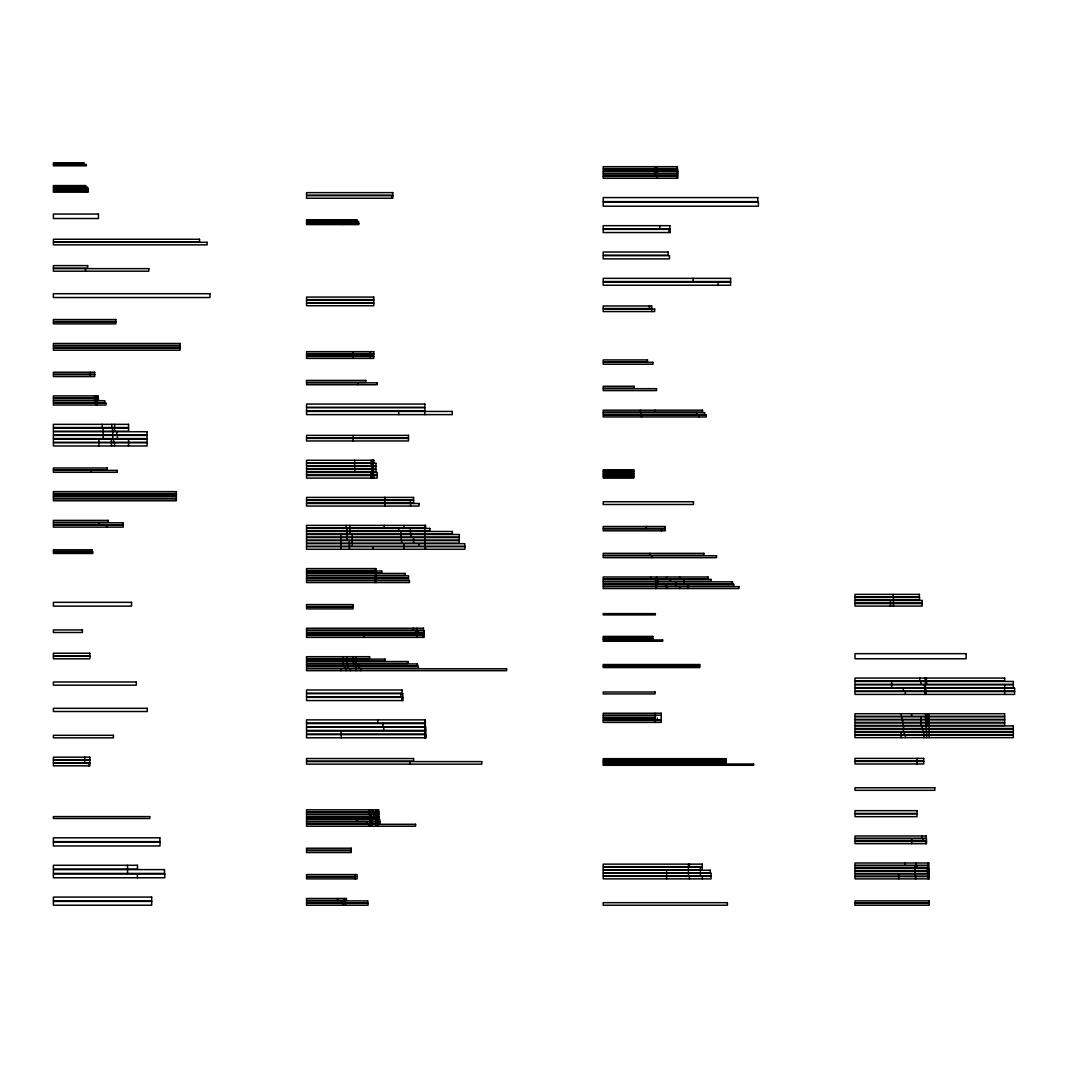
<?xml version="1.0" encoding="UTF-8"?>
<svg xmlns="http://www.w3.org/2000/svg" width="1068" height="1068" viewBox="0 0 1068 1068"><rect width="100%" height="100%" fill="white"/><g stroke="black" fill="none" stroke-linecap="round" stroke-linejoin="round"><path stroke-width="1.5" d="M350.518 221.023L357.032 221.023L357.032 219.741L306.543 219.741L306.543 221.023L350.157 221.023L350.157 219.741M95.105 400.206L98.443 400.206L98.443 398.284L53.4 398.284L53.4 400.206L94.585 400.206L94.585 398.284M96.534 402.609L104.824 402.609L104.824 400.7L53.4 400.7L53.4 402.609L95.279 402.609L95.279 400.7M372.679 471.989L375.976 471.989L375.976 469.439L306.543 469.439L306.543 471.989L371.998 471.989L371.998 469.439M373.893 472.483L377.178 472.483L377.178 475.033L373.893 475.033M373.893 475.54L377.178 475.54L377.178 478.09L306.543 478.09L306.543 475.54L372.558 475.54L372.558 478.09M347.34 534.521L459.267 534.521L459.267 537.071L347.34 537.071M347.34 537.578L459.267 537.578L459.267 540.128L347.34 540.128M352.667 543.679L464.847 543.679L464.847 546.229L306.543 546.229L306.543 543.679L352.24 543.679L352.24 546.229M375.629 577.748L408.537 577.748L408.537 575.826L306.543 575.826L306.543 577.748L374.734 577.748L374.734 575.826M375.629 578.242L408.537 578.242L408.537 580.151L306.543 580.151L306.543 578.242L374.734 578.242L374.734 580.151M926.65 684.308L1013.305 684.308L1013.305 681.451L855.001 681.451L855.001 684.308L925.395 684.308L925.395 681.451M924.848 687.685L1004.668 687.685L1004.668 684.815M1004.975 687.685L1013.305 687.685L1013.305 684.815L855.001 684.815L855.001 687.685L924.501 687.685L924.501 684.815M901.579 716.281L925.475 716.281L925.475 713.731M925.903 716.281L1004.681 716.281L1004.681 713.731L855.001 713.731L855.001 716.281L901.232 716.281L901.232 713.731M925.903 716.788L1004.681 716.788L1004.681 719.338L925.903 719.338M378.139 723.063L424.757 723.063L424.757 719.872M370.503 816.553L376.163 816.553L376.163 814.63M370.756 817.047L376.323 817.047L376.323 818.956M370.756 818.956L375.696 818.956L375.696 817.047M916.571 867.95L928.225 867.95L928.225 865.721M1004.668 688.179L1004.668 691.049M1004.668 691.557L1004.668 694.414M929.2 713.731L929.2 716.281M929.2 716.788L929.2 719.338M929.2 719.832L929.2 722.382M929.2 722.889L929.2 725.439M929.2 725.933L929.2 728.483M929.187 728.99L929.2 731.54M929.2 732.034L929.2 734.584M929.2 735.091L929.2 737.641M929.187 868.458L929.187 870.687L855.001 870.687L855.001 868.458L928.225 868.458L928.225 870.687M929.187 873.424L929.187 871.194L855.001 871.194L855.001 873.424L927.398 873.424L927.398 871.194M929.2 873.918L929.2 876.147L855.001 876.147L855.001 873.918L928.092 873.918L928.092 876.147M928.8 867.95L928.8 865.721L855.001 865.721L855.001 867.95L914.809 867.95L914.809 865.721M928.8 873.918L928.8 876.147M928.8 876.654L928.8 878.884M928.225 862.997L928.225 865.227M928.225 871.194L928.225 873.424M928.092 719.832L928.092 722.382M928.172 722.889L928.172 725.439M928.172 876.654L928.172 878.884M927.331 713.731L927.331 716.281M927.398 716.788L927.398 719.338M927.331 868.458L927.331 870.687M926.543 681.451L926.543 684.308M926.583 732.034L926.583 734.584M926.624 735.091L926.624 737.641M926.383 678.073L926.383 680.943M926.29 725.933L926.29 728.483M926.29 728.99L926.29 731.54M925.969 719.832L925.969 722.382M925.969 722.889L925.969 725.439M926.116 841.45L926.116 843.68M925.863 688.179L925.863 691.049M925.876 691.557L925.876 694.414M925.395 684.815L925.395 687.685M925.075 678.073L925.075 680.943M924.808 688.179L924.808 691.049M924.808 691.557L924.808 694.414M923.9 735.091L923.9 737.641M923.646 732.034L923.646 734.584M923.179 728.99L923.179 731.54M922.792 838.714L922.792 840.943M922.218 725.933L922.218 728.483M922.098 835.977L922.098 838.206M920.83 681.451L920.83 684.308M920.83 716.788L920.83 719.338M920.843 719.832L920.843 722.382M920.843 722.889L920.843 725.439M919.788 678.073L919.788 680.943M917.025 758.387L917.025 760.937M917.025 761.431L917.025 763.98M917.052 865.721L917.052 867.95M916.264 862.997L916.264 865.227M915.61 876.654L915.61 878.884M915.343 873.918L915.343 876.147M915.089 871.194L915.089 873.424M914.875 868.458L914.875 870.687M911.565 713.731L911.565 716.281M911.671 838.714L911.671 840.943M911.671 841.45L911.671 843.68M905.384 691.557L905.384 694.414M905.384 735.091L905.384 737.641M904.93 862.997L904.93 865.227M904.342 732.034L904.342 734.584M903.314 688.179L903.314 691.049M903.448 725.933L903.448 728.483M903.448 728.99L903.448 731.54M903.101 722.889L903.101 725.439M902.567 719.832L902.567 722.382M901.806 716.788L901.806 719.338M901.112 732.034L901.112 734.584M901.112 735.091L901.112 737.641M898.669 873.918L898.669 876.147M898.669 876.654L898.669 878.884M893.449 597.426L893.449 599.976M893.449 600.47L893.449 603.019M893.462 603.527L893.462 606.077M893.115 594.369L893.115 596.919M891.66 681.451L891.66 684.308M891.66 684.815L891.66 687.685M890.392 600.47L890.392 603.019M890.458 603.527L890.458 606.077M726.187 764.007L726.187 765.289M718.123 282.045L718.123 285.223M702.29 876.334L702.29 878.884M700.381 867.176L700.381 869.726M700.381 870.233L700.381 872.783M700.381 873.277L700.381 875.827M700.061 760.456L700.061 761.738M699.073 415.025L699.073 416.934M696.883 412.608L696.883 414.517M693.185 278.347L693.185 281.538M689.394 864.132L689.394 866.682M689.394 876.334L689.394 878.884M688.433 864.132L688.433 866.682M688.433 867.176L688.433 869.726M688.433 870.233L688.433 872.783M688.433 873.277L688.433 875.827M687.725 584.236L687.725 586.145M687.725 586.639L687.725 588.548M683.774 579.403L683.774 581.312M683.774 581.82L683.774 583.729M679.622 576.987L679.622 578.896M679.622 586.639L679.622 588.548M677.739 169.104L677.739 171.013L603.206 171.013L603.206 169.104L677.179 169.104L677.179 171.013M677.739 175.846L677.739 173.937L603.206 173.937L603.206 175.846L677.179 175.846L677.179 173.937M677.739 176.34L677.739 178.263L603.206 178.263L603.206 176.34L677.179 176.34L677.179 178.263M677.406 168.611L677.406 166.688L603.206 166.688L603.206 168.611L677.179 168.611L677.179 166.688M677.406 171.521L677.406 173.43M677.406 173.937L677.406 175.846M677.406 176.34L677.406 178.263M675.964 584.236L675.964 586.145M675.644 581.82L675.644 583.729M670.437 579.403L670.437 581.312M670.424 758.68L670.424 759.962M669.035 229.353L669.035 232.544M666.606 576.987L666.606 578.896M666.606 586.639L666.606 588.548M666.606 870.233L666.606 872.783M666.606 873.277L666.606 875.827M666.606 876.334L666.606 878.884M666.285 584.236L666.285 586.145M661.386 528.914L661.386 530.823M661.226 715.653L661.226 717.562M661.226 718.07L661.226 719.979L603.206 719.979L603.206 718.07L655.018 718.07L655.018 719.979M659.904 764.007L659.904 765.289M659.77 225.668L659.77 228.859M657.915 579.403L657.915 581.312M657.915 581.82L657.915 583.729M657.407 718.07L657.407 719.979M656.713 166.688L656.713 168.611M656.713 169.104L656.713 171.013M656.713 171.521L656.713 173.43M656.713 176.34L656.713 178.263M656.526 576.987L656.526 578.896M655.845 579.403L655.845 581.312M655.845 581.82L655.845 583.729M655.845 584.236L655.845 586.145M655.845 586.639L655.845 588.548M655.765 762.232L655.765 763.513M655.472 715.653L655.472 717.562M655.205 410.192L655.205 412.101M655.018 713.237L655.018 715.146M655.018 720.473L655.018 722.395M654.964 166.688L654.964 168.611M654.964 169.104L654.964 171.013M654.964 171.521L654.964 173.43M654.964 173.937L654.964 175.846M652.788 639.465L652.788 638.183L603.206 638.183L603.206 639.465L652.628 639.465L652.628 638.183M652.788 639.959L652.788 641.241M652.134 555.76L652.134 557.67M651.707 309.012L651.707 311.562M650.586 576.987L650.586 578.896M649.958 553.344L649.958 555.253M649.397 305.969L649.397 308.518M648.53 760.456L648.53 761.738M646.3 526.497L646.3 528.42M641.441 415.025L641.441 416.934M641.107 412.608L641.107 414.517M640.226 410.192L640.226 412.101M637.93 758.68L637.93 759.962M637.93 762.232L637.93 763.513M637.93 764.007L637.93 765.289M425.825 730.432L425.825 727.241L306.543 727.241L306.543 730.432L424.85 730.432L424.85 727.241M425.838 730.939L425.838 734.116L306.543 734.116L306.543 730.939L424.85 730.939L424.85 734.116M425.478 546.723L425.478 549.272M425.344 723.063L425.344 719.872L306.543 719.872L306.543 723.063L377.725 723.063L377.725 719.872M425.384 723.557L425.384 726.747L306.543 726.747L306.543 723.557L424.85 723.557L424.85 726.747M425.184 543.679L425.184 546.229M425.144 734.624L425.144 737.801M424.904 537.578L424.904 540.128M425.091 540.622L425.091 543.171M424.944 719.872L424.944 723.063M424.971 723.557L424.971 726.747M424.984 727.241L424.984 730.432M424.997 730.939L424.997 734.116M424.85 411.434L424.85 414.624M424.85 525.376L424.85 527.912M424.85 528.42L424.85 530.97M424.85 531.477L424.85 534.027M424.85 534.521L424.85 537.071M424.85 546.723L424.85 549.272M424.85 734.624L424.85 737.801M424.156 634.966L424.156 633.057L306.543 633.057L306.543 634.966L423.128 634.966L423.128 633.057M424.156 635.473L424.156 637.382L306.543 637.382L306.543 635.473L423.128 635.473L423.128 637.382M419.07 543.679L419.07 546.229M417.802 630.641L417.802 632.55M417.027 628.224L417.027 630.133M416.84 635.473L416.84 637.382M416.627 633.057L416.627 634.966M416.32 630.641L416.32 632.55M413.57 537.578L413.57 540.128M413.61 540.622L413.61 543.171M413.316 628.224L413.316 630.133M411.087 534.521L411.087 537.071M410.539 503.509L410.539 506.058M410.539 531.477L410.539 534.027M410.312 500.451L410.312 503.001M410.312 528.42L410.312 530.97M409.765 761.604L409.765 764.154M403.824 525.376L403.824 527.912M403.744 543.679L403.744 546.229M403.744 546.723L403.744 549.272M401.808 697.364L401.808 700.555M401.648 540.622L401.648 543.171M401.261 537.578L401.261 540.128M401.047 534.521L401.047 537.071M400.901 693.679L400.901 696.87M400.82 531.477L400.82 534.027M398.724 411.434L398.724 414.624M398.724 528.42L398.724 530.97M392.009 195.684L392.009 198.234M384.947 497.408L384.947 499.957M384.894 503.509L384.894 506.058M384.76 497.408L384.76 499.957M384.76 500.451L384.76 503.001M384.186 525.376L384.186 527.912M383.746 727.241L383.746 730.432M382.971 723.557L382.971 726.747M379.861 819.463L379.861 821.372L306.543 821.372L306.543 819.463L375.696 819.463L375.696 821.372M379.207 817.047L379.207 818.956M378.993 816.553L378.993 814.63L306.543 814.63L306.543 816.553L369.635 816.553L369.635 814.63M378.099 821.879L378.099 823.788M378.099 824.282L378.099 826.205M377.752 812.227L377.752 814.136M377.752 814.63L377.752 816.553M377.765 817.047L377.765 818.956M377.872 819.463L377.872 821.372M377.071 809.811L377.071 811.72M377.071 824.282L377.071 826.205M376.644 821.879L376.644 823.788M376.443 819.463L376.443 821.372M375.989 571.006L375.989 572.915M375.989 573.423L375.989 575.332M375.989 575.826L375.989 577.748M375.989 578.242L375.989 580.151M375.989 580.658L375.989 582.567M376.11 809.811L376.11 811.72M376.11 812.227L376.11 814.136M376.083 821.879L376.083 823.788M376.083 824.282L376.083 826.205M374.734 568.59L374.734 570.499M374.734 580.658L374.734 582.567M373.747 475.54L373.747 478.09M373.787 814.63L373.787 816.553M373.68 812.227L373.68 814.136M373.319 466.382L373.319 468.932M373.346 469.439L373.346 471.989M373.373 472.483L373.373 475.033M373.173 460.281L373.173 462.831M373.186 463.338L373.186 465.888M373.092 469.439L373.092 471.989M373.106 472.483L373.106 475.033M373.106 475.54L373.106 478.09M372.839 466.382L372.839 468.932M372.839 546.723L372.839 549.272M372.852 809.811L372.852 811.72M372.639 463.338L372.639 465.888M372.558 460.281L372.558 462.831M372.318 475.033L372.318 472.483L306.543 472.483L306.543 475.033L370.863 475.033L370.863 472.483M371.971 466.382L371.971 468.932M372.051 821.879L372.051 823.788M372.145 824.282L372.145 826.205M371.891 819.463L371.891 821.372M371.357 817.047L371.357 818.956M371.183 460.281L371.183 462.831M371.183 463.338L371.183 465.888M371.183 814.63L371.183 816.553M370.863 475.54L370.863 478.09M370.996 812.227L370.996 814.136M370.503 809.811L370.503 811.72M370.462 824.282L370.462 826.205M370.182 821.879L370.182 823.788M369.942 351.666L369.942 353.575M369.942 354.082L369.942 355.991M369.942 356.498L369.942 358.407M370.129 819.463L370.129 821.372M369.381 809.811L369.381 811.72M369.488 812.227L369.488 814.136M369.154 824.282L369.154 826.205M366.858 821.879L366.858 823.788M363.787 635.473L363.787 637.382M360.717 668.768L360.717 670.677M359.342 666.352L359.342 668.261M358.608 663.936L358.608 665.845M357.78 382.838L357.78 384.747M357.339 819.463L357.339 821.372M357.113 876.468L357.113 874.558L306.543 874.558L306.543 876.468L355.19 876.468L355.19 874.558M357.113 876.975L357.113 878.884L306.543 878.884L306.543 876.975L355.19 876.975L355.19 878.884M356.111 656.7L356.111 658.609M356.111 659.103L356.111 661.025M356.111 661.519L356.111 663.428M355.951 666.352L355.951 668.261M356.004 668.768L356.004 670.677M354.696 460.281L354.696 462.831M354.696 463.338L354.696 465.888M354.736 466.382L354.736 468.932M354.736 469.439L354.736 471.989M354.669 663.936L354.669 665.845M354.509 223.292L354.509 224.574M353.909 221.517L353.909 222.798M353.508 659.103L353.508 661.025M353.508 661.519L353.508 663.428M353.228 351.666L353.228 353.575M353.228 354.082L353.228 355.991M353.228 356.498L353.228 358.407M353.161 435.37L353.161 437.92M353.161 438.414L353.161 440.964M353.161 656.7L353.161 658.609M352.24 534.521L352.24 537.071M352.24 537.578L352.24 540.128M352.24 540.622L352.24 543.171M350.397 668.768L350.397 670.677M349.93 525.376L349.93 527.912M349.93 528.42L349.93 530.97M349.93 531.477L349.93 534.027M349.41 540.622L349.41 543.171M349.41 543.679L349.41 546.229M349.41 546.723L349.41 549.272M347.634 663.936L347.634 665.845M347.634 666.352L347.634 668.261M347.1 661.519L347.1 663.428M346.993 528.42L346.993 530.97M346.993 531.477L346.993 534.027M346.993 656.7L346.993 658.609M346.993 659.103L346.993 661.025M346.125 525.376L346.125 527.912M346.125 668.768L346.125 670.677M345.471 903.314L345.471 905.223M345.244 900.898L345.244 902.807M344.604 666.352L344.604 668.261M344.363 898.482L344.363 900.391M342.855 656.7L342.855 658.609M342.855 659.103L342.855 661.025M342.855 661.519L342.855 663.428M342.855 663.936L342.855 665.845M342.694 903.314L342.694 905.223M342.534 900.898L342.534 902.807M341.76 221.517L341.76 222.798M341.76 223.292L341.76 224.574M341.266 734.624L341.266 737.801M340.986 730.939L340.986 734.116M340.785 534.521L340.785 537.071M340.785 537.578L340.785 540.128M340.785 540.622L340.785 543.171M340.785 543.679L340.785 546.229M340.785 546.723L340.785 549.272M340.785 668.768L340.785 670.677M337.541 898.482L337.541 900.391M137.398 873.931L137.398 877.762M128.547 439.095L128.547 442.286M128.56 442.779L128.56 445.97M127.533 865.28L127.533 869.112M127.546 869.606L127.546 873.437M117.4 435.41L117.4 438.588M116.799 431.726L116.799 434.903M114.596 424.343L114.596 427.534M114.596 428.028L114.596 431.218M114.596 442.779L114.596 445.97M113.635 439.095L113.635 442.286M112.767 431.726L112.767 434.903M112.767 435.41L112.767 438.588M112.54 428.028L112.54 431.218M111.793 424.343L111.793 427.534M111.459 442.779L111.459 445.97M111.379 439.095L111.379 442.286M106.626 525.216L106.626 527.125M103.182 431.726L103.182 434.903M103.182 435.41L103.182 438.588M103.142 428.028L103.142 431.218M102.274 424.343L102.274 427.534M99.244 522.799L99.244 524.708M98.87 439.095L98.87 442.286M98.87 442.779L98.87 445.97M97.281 403.117L97.281 405.026M96.641 398.284L96.641 400.206M96.681 400.7L96.681 402.609M96.387 395.881L96.387 397.79M96.387 403.117L96.387 405.026M94.585 395.881L94.585 397.79M91.901 551.876L91.901 553.464M91.261 470.401L91.261 472.31M90.273 374.641L90.273 376.563M90.206 372.238L90.206 374.147M89.004 763.273L89.004 765.823M85.667 187.341L85.667 188.622M85.627 189.116L85.667 190.398M85.627 190.892L85.667 192.173M85.507 268.642L85.507 271.192M84.786 757.172L84.786 759.722M84.786 760.216L84.786 762.766M84.252 187.341L84.252 188.622M83.825 162.777L53.4 162.777L53.4 164.045L83.825 164.045L83.825 162.777M86.374 164.552L53.4 164.552L53.4 165.82L86.374 165.82L86.374 164.552M677.739 171.521L603.206 171.521L603.206 173.43L677.739 173.43L677.739 171.521M85.667 185.565L53.4 185.565L53.4 186.833L85.627 186.833L85.627 185.565M87.576 187.341L53.4 187.341L53.4 188.622L87.576 188.622L87.576 187.341M88.217 189.116L53.4 189.116L53.4 190.398L88.217 190.398L88.217 189.116M88.217 190.892L53.4 190.892L53.4 192.173L88.217 192.173L88.217 190.892M392.81 192.627L306.543 192.627L306.543 195.177L392.81 195.177L392.81 192.627M392.81 195.684L306.543 195.684L306.543 198.234L392.81 198.234L392.81 195.684M757.799 197.58L603.206 197.58L603.206 201.638L757.799 201.638L757.799 197.58M758.413 202.146L603.206 202.146L603.206 206.204L758.413 206.204L758.413 202.146M98.443 214.054L53.4 214.054L53.4 218.513L98.443 218.513L98.443 214.054M358.474 221.517L306.543 221.517L306.543 222.798L358.474 222.798L358.474 221.517M358.821 223.292L306.543 223.292L306.543 224.574L358.821 224.574L358.821 223.292M669.823 225.668L603.206 225.668L603.206 228.859L669.823 228.859L669.823 225.668M670.303 229.353L603.206 229.353L603.206 232.544L670.303 232.544L670.303 229.353M199.516 239.245L53.4 239.245L53.4 241.795L199.516 241.795L199.516 239.245M207.125 242.302L53.4 242.302L53.4 244.852L207.125 244.852L207.125 242.302M668.114 252.008L603.206 252.008L603.206 255.199L668.114 255.199L668.114 252.008M669.476 255.693L603.206 255.693L603.206 258.883L669.476 258.883L669.476 255.693M87.643 265.598L53.4 265.598L53.4 268.148L87.643 268.148L87.643 265.598M148.786 268.642L53.4 268.642L53.4 271.192L148.786 271.192L148.786 268.642M730.605 278.347L603.206 278.347L603.206 281.538L730.605 281.538L730.605 278.347M730.605 282.045L603.206 282.045L603.206 285.223L730.605 285.223L730.605 282.045M209.955 293.713L53.4 293.713L53.4 297.531L209.955 297.531L209.955 293.713M373.76 297.078L306.543 297.078L306.543 299.627L373.76 299.627L373.76 297.078M373.76 300.121L306.543 300.121L306.543 302.671L373.76 302.671L373.76 300.121M373.76 303.178L306.543 303.178L306.543 305.728L373.76 305.728L373.76 303.178M651.707 305.969L603.206 305.969L603.206 308.518L651.707 308.518L651.707 305.969M654.657 309.012L603.206 309.012L603.206 311.562L654.657 311.562L654.657 309.012M115.811 319.546L53.4 319.546L53.4 321.468L115.811 321.468L115.811 319.546M115.811 321.962L53.4 321.962L53.4 323.871L115.811 323.871L115.811 321.962M180.051 343.482L53.4 343.482L53.4 345.391L180.051 345.391L180.051 343.482M180.051 345.885L53.4 345.885L53.4 347.808L180.051 347.808L180.051 345.885M180.051 348.301L53.4 348.301L53.4 350.211L180.051 350.211L180.051 348.301M373.76 351.666L306.543 351.666L306.543 353.575L373.76 353.575L373.76 351.666M373.76 354.082L306.543 354.082L306.543 355.991L373.76 355.991L373.76 354.082M373.76 356.498L306.543 356.498L306.543 358.407L373.76 358.407L373.76 356.498M647.488 359.929L603.206 359.929L603.206 361.838L647.488 361.838L647.488 359.929M652.948 362.332L603.206 362.332L603.206 364.255L652.948 364.255L652.948 362.332M94.692 372.238L53.4 372.238L53.4 374.147L94.692 374.147L94.692 372.238M94.692 374.641L53.4 374.641L53.4 376.563L94.692 376.563L94.692 374.641M365.777 380.422L306.543 380.422L306.543 382.331L365.777 382.331L365.777 380.422M377.204 382.838L306.543 382.838L306.543 384.747L377.204 384.747L377.204 382.838M634.112 386.269L603.206 386.269L603.206 388.178L634.112 388.178L634.112 386.269M656.526 388.685L603.206 388.685L603.206 390.594L656.526 390.594L656.526 388.685M97.962 395.881L53.4 395.881L53.4 397.79L97.962 397.79L97.962 395.881M105.972 403.117L53.4 403.117L53.4 405.026L105.972 405.026L105.972 403.117M424.85 404.064L306.543 404.064L306.543 407.255L424.85 407.255L424.85 404.064M424.85 407.749L306.543 407.749L306.543 410.94L424.85 410.94L424.85 407.749M702.504 410.192L603.206 410.192L603.206 412.101L702.504 412.101L702.504 410.192M452.258 411.434L306.543 411.434L306.543 414.624L452.258 414.624L452.258 411.434M704.613 412.608L603.206 412.608L603.206 414.517L704.613 414.517L704.613 412.608M706.282 415.025L603.206 415.025L603.206 416.934L706.282 416.934L706.282 415.025M128.56 424.343L53.4 424.343L53.4 427.534L128.56 427.534L128.56 424.343M128.574 428.028L53.4 428.028L53.4 431.218L128.574 431.218L128.574 428.028M147.064 431.726L53.4 431.726L53.4 434.903L147.064 434.903L147.064 431.726M147.064 435.41L53.4 435.41L53.4 438.588L147.064 438.588L147.064 435.41M408.497 435.37L306.543 435.37L306.543 437.92L408.497 437.92L408.497 435.37M408.497 438.414L306.543 438.414L306.543 440.964L408.497 440.964L408.497 438.414M147.064 439.095L53.4 439.095L53.4 442.286L147.064 442.286L147.064 439.095M147.064 442.779L53.4 442.779L53.4 445.97L147.064 445.97L147.064 442.779M373.84 460.281L306.543 460.281L306.543 462.831L373.84 462.831L373.84 460.281M375.976 463.338L306.543 463.338L306.543 465.888L375.976 465.888L375.976 463.338M375.976 466.382L306.543 466.382L306.543 468.932L375.976 468.932L375.976 466.382M107.227 467.984L53.4 467.984L53.4 469.893L107.227 469.893L107.227 467.984M633.791 469.773L603.206 469.773L603.206 471.041L633.791 471.041L633.791 469.773M117.24 470.401L53.4 470.401L53.4 472.31L117.24 472.31L117.24 470.401M633.791 471.549L603.206 471.549L603.206 472.817L633.791 472.817L633.791 471.549M633.791 473.324L603.206 473.324L603.206 474.592L633.791 474.592L633.791 473.324M633.791 475.1L603.206 475.1L603.206 476.368L633.791 476.368L633.791 475.1M633.791 476.875L603.206 476.875L603.206 478.144L633.791 478.144L633.791 476.875M176.38 491.627L53.4 491.627L53.4 493.536L176.38 493.536L176.38 491.627M176.38 494.043L53.4 494.043L53.4 495.952L176.38 495.952L176.38 494.043M176.38 496.46L53.4 496.46L53.4 498.369L176.38 498.369L176.38 496.46M413.57 497.408L306.543 497.408L306.543 499.957L413.57 499.957L413.57 497.408M176.38 498.863L53.4 498.863L53.4 500.785L176.38 500.785L176.38 498.863M413.61 500.451L306.543 500.451L306.543 503.001L413.61 503.001L413.61 500.451M693.452 501.733L603.206 501.733L603.206 504.483L693.452 504.483L693.452 501.733M419.07 503.509L306.543 503.509L306.543 506.058L419.07 506.058L419.07 503.509M108.228 520.383L53.4 520.383L53.4 522.292L108.228 522.292L108.228 520.383M123.207 522.799L53.4 522.799L53.4 524.708L123.207 524.708L123.207 522.799M123.207 525.216L53.4 525.216L53.4 527.125L123.207 527.125L123.207 525.216M425.558 525.376L306.543 525.376L306.543 527.912L425.558 527.912L425.558 525.376M665.217 526.497L603.206 526.497L603.206 528.42L665.217 528.42L665.217 526.497M429.923 528.42L306.543 528.42L306.543 530.97L429.923 530.97L429.923 528.42M665.217 528.914L603.206 528.914L603.206 530.823L665.217 530.823L665.217 528.914M452.258 531.477L306.543 531.477L306.543 534.027L452.258 534.027L452.258 531.477M347.1 534.521L306.543 534.521L306.543 537.071L347.1 537.071L347.1 534.521M347.1 537.578L306.543 537.578L306.543 540.128L347.1 540.128L347.1 537.578M459.28 540.622L306.543 540.622L306.543 543.171L459.28 543.171L459.28 540.622M464.914 546.723L306.543 546.723L306.543 549.272L464.914 549.272L464.914 546.723M91.901 549.78L53.4 549.78L53.4 551.368L91.901 551.368L91.901 549.78M92.756 551.876L53.4 551.876L53.4 553.464L92.756 553.464L92.756 551.876M703.932 553.344L603.206 553.344L603.206 555.253L703.932 555.253L703.932 553.344M716.521 555.76L603.206 555.76L603.206 557.67L716.521 557.67L716.521 555.76M375.989 568.59L306.543 568.59L306.543 570.499L375.989 570.499L375.989 568.59M381.73 571.006L306.543 571.006L306.543 572.915L381.73 572.915L381.73 571.006M405.159 573.423L306.543 573.423L306.543 575.332L405.159 575.332L405.159 573.423M708.031 576.987L603.206 576.987L603.206 578.896L708.031 578.896L708.031 576.987M711.048 579.403L603.206 579.403L603.206 581.312L711.048 581.312L711.048 579.403M409.418 580.658L306.543 580.658L306.543 582.567L409.418 582.567L409.418 580.658M732.448 581.82L603.206 581.82L603.206 583.729L732.448 583.729L732.448 581.82M733.729 584.236L603.206 584.236L603.206 586.145L733.729 586.145L733.729 584.236M738.936 586.639L603.206 586.639L603.206 588.548L738.936 588.548L738.936 586.639M919.374 594.369L855.001 594.369L855.001 596.919L919.374 596.919L919.374 594.369M919.535 597.426L855.001 597.426L855.001 599.976L919.535 599.976L919.535 597.426M922.138 600.47L855.001 600.47L855.001 603.019L922.138 603.019L922.138 600.47M131.538 602.325L53.4 602.325L53.4 606.143L131.538 606.143L131.538 602.325M922.138 603.527L855.001 603.527L855.001 606.077L922.138 606.077L922.138 603.527M353.027 604.581L306.543 604.581L306.543 606.49L353.027 606.49L353.027 604.581M353.027 606.998L306.543 606.998L306.543 608.907L353.027 608.907L353.027 606.998M655.365 613.619L603.206 613.619L603.206 614.901L655.365 614.901L655.365 613.619M423.449 628.224L306.543 628.224L306.543 630.133L423.449 630.133L423.449 628.224M82.41 629.933L53.4 629.933L53.4 632.483L82.41 632.483L82.41 629.933M424.156 630.641L306.543 630.641L306.543 632.55L424.156 632.55L424.156 630.641M652.788 636.408L603.206 636.408L603.206 637.689L652.788 637.689L652.788 636.408M662.654 639.959L603.206 639.959L603.206 641.241L662.654 641.241L662.654 639.959M89.845 653.229L53.4 653.229L53.4 655.779L89.845 655.779L89.845 653.229M966.153 653.656L855.001 653.656L855.001 658.756L966.153 658.756L966.153 653.656M89.899 656.286L53.4 656.286L53.4 658.822L89.899 658.822L89.899 656.286M369.595 656.7L306.543 656.7L306.543 658.609L369.595 658.609L369.595 656.7M385.067 659.103L306.543 659.103L306.543 661.025L385.067 661.025L385.067 659.103M408.069 661.519L306.543 661.519L306.543 663.428L408.069 663.428L408.069 661.519M417.414 663.936L306.543 663.936L306.543 665.845L417.414 665.845L417.414 663.936M699.7 664.523L603.206 664.523L603.206 665.805L699.7 665.805L699.7 664.523M418.362 666.352L306.543 666.352L306.543 668.261L418.362 668.261L418.362 666.352M699.7 666.298L603.206 666.298L603.206 667.58L699.7 667.58L699.7 666.298M506.619 668.768L306.543 668.768L306.543 670.677L506.619 670.677L506.619 668.768M1004.668 678.073L855.001 678.073L855.001 680.943L1004.668 680.943L1004.668 678.073M136.317 681.985L53.4 681.985L53.4 685.175L136.317 685.175L136.317 681.985M1014.6 688.179L855.001 688.179L855.001 691.049L1014.6 691.049L1014.6 688.179M402.022 689.995L306.543 689.995L306.543 693.172L402.022 693.172L402.022 689.995M1014.6 691.557L855.001 691.557L855.001 694.414L1014.6 694.414L1014.6 691.557M655.018 692.011L603.206 692.011L603.206 693.92L655.018 693.92L655.018 692.011M402.703 693.679L306.543 693.679L306.543 696.87L402.703 696.87L402.703 693.679M403.023 697.364L306.543 697.364L306.543 700.555L403.023 700.555L403.023 697.364M147.277 708.324L53.4 708.324L53.4 711.515L147.277 711.515L147.277 708.324M661.226 713.237L603.206 713.237L603.206 715.146L661.226 715.146L661.226 713.237M655.018 715.653L603.206 715.653L603.206 717.562L655.018 717.562L655.018 715.653M925.475 716.788L855.001 716.788L855.001 719.338L925.475 719.338L925.475 716.788M1004.681 719.832L855.001 719.832L855.001 722.382L1004.681 722.382L1004.681 719.832M661.226 720.473L603.206 720.473L603.206 722.395L661.226 722.395L661.226 720.473M1004.681 722.889L855.001 722.889L855.001 725.439L1004.681 725.439L1004.681 722.889M1013.332 725.933L855.001 725.933L855.001 728.483L1013.332 728.483L1013.332 725.933M1013.332 728.99L855.001 728.99L855.001 731.54L1013.332 731.54L1013.332 728.99M1013.332 732.034L855.001 732.034L855.001 734.584L1013.332 734.584L1013.332 732.034M426.132 734.624L306.543 734.624L306.543 737.801L426.132 737.801L426.132 734.624M1013.332 735.091L855.001 735.091L855.001 737.641L1013.332 737.641L1013.332 735.091M113.408 735.305L53.4 735.305L53.4 737.855L113.408 737.855L113.408 735.305M89.886 757.172L53.4 757.172L53.4 759.722L89.886 759.722L89.886 757.172M413.583 758.547L306.543 758.547L306.543 761.097L413.583 761.097L413.583 758.547M923.713 758.387L855.001 758.387L855.001 760.937L923.713 760.937L923.713 758.387M726.187 758.68L603.206 758.68L603.206 759.962L726.187 759.962L726.187 758.68M89.886 760.216L53.4 760.216L53.4 762.766L89.886 762.766L89.886 760.216M726.187 760.456L603.206 760.456L603.206 761.738L726.187 761.738L726.187 760.456M923.713 761.431L855.001 761.431L855.001 763.98L923.713 763.98L923.713 761.431M481.775 761.604L306.543 761.604L306.543 764.154L481.775 764.154L481.775 761.604M726.187 762.232L603.206 762.232L603.206 763.513L726.187 763.513L726.187 762.232M89.886 763.273L53.4 763.273L53.4 765.823L89.886 765.823L89.886 763.273M753.581 764.007L603.206 764.007L603.206 765.289L753.581 765.289L753.581 764.007M934.807 787.77L855.001 787.77L855.001 790.32L934.807 790.32L934.807 787.77M378.619 809.811L306.543 809.811L306.543 811.72L378.619 811.72L378.619 809.811M917.025 810.665L855.001 810.665L855.001 813.415L917.025 813.415L917.025 810.665M378.993 812.227L306.543 812.227L306.543 814.136L378.993 814.136L378.993 812.227M917.025 813.909L855.001 813.909L855.001 816.66L917.025 816.66L917.025 813.909M149.734 816.593L53.4 816.593L53.4 818.502L149.734 818.502L149.734 816.593M369.995 817.047L306.543 817.047L306.543 818.956L369.995 818.956L369.995 817.047M379.861 821.879L306.543 821.879L306.543 823.788L379.861 823.788L379.861 821.879M415.599 824.282L306.543 824.282L306.543 826.205L415.599 826.205L415.599 824.282M926.116 835.977L855.001 835.977L855.001 838.206L926.116 838.206L926.116 835.977M159.866 837.819L53.4 837.819L53.4 841.637L159.866 841.637L159.866 837.819M926.477 838.714L855.001 838.714L855.001 840.943L926.477 840.943L926.477 838.714M926.477 841.45L855.001 841.45L855.001 843.68L926.477 843.68L926.477 841.45M160.013 842.145L53.4 842.145L53.4 845.963L160.013 845.963L160.013 842.145M351.225 848.219L306.543 848.219L306.543 850.128L351.225 850.128L351.225 848.219M351.225 850.635L306.543 850.635L306.543 852.544L351.225 852.544L351.225 850.635M928.8 862.997L855.001 862.997L855.001 865.227L928.8 865.227L928.8 862.997M702.29 864.132L603.206 864.132L603.206 866.682L702.29 866.682L702.29 864.132M137.492 865.28L53.4 865.28L53.4 869.112L137.492 869.112L137.492 865.28M702.29 867.176L603.206 867.176L603.206 869.726L702.29 869.726L702.29 867.176M164.485 869.606L53.4 869.606L53.4 873.437L164.485 873.437L164.485 869.606M710.247 870.233L603.206 870.233L603.206 872.783L710.247 872.783L710.247 870.233M711.048 873.277L603.206 873.277L603.206 875.827L711.048 875.827L711.048 873.277M164.806 873.931L53.4 873.931L53.4 877.762L164.806 877.762L164.806 873.931M711.048 876.334L603.206 876.334L603.206 878.884L711.048 878.884L711.048 876.334M929.2 876.654L855.001 876.654L855.001 878.884L929.2 878.884L929.2 876.654M151.683 897.08L53.4 897.08L53.4 900.898L151.683 900.898L151.683 897.08M346.406 898.482L306.543 898.482L306.543 900.391L346.406 900.391L346.406 898.482M367.712 900.898L306.543 900.898L306.543 902.807L367.712 902.807L367.712 900.898M929.2 900.898L855.001 900.898L855.001 902.807L929.2 902.807L929.2 900.898M151.683 901.405L53.4 901.405L53.4 905.223L151.683 905.223L151.683 901.405M727.415 902.674L603.206 902.674L603.206 905.223L727.415 905.223L727.415 902.674M368.033 903.314L306.543 903.314L306.543 905.223L368.033 905.223L368.033 903.314M929.2 903.314L855.001 903.314L855.001 905.223L929.2 905.223L929.2 903.314"/></g></svg>
